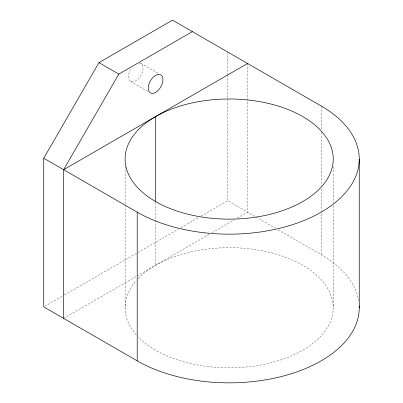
<?xml version="1.0" encoding="UTF-8"?>
<svg xmlns="http://www.w3.org/2000/svg" width="403" height="403" viewBox="0 0 403 403"><rect width="100%" height="100%" fill="white"/><g stroke="black" fill="none" stroke-linecap="round" stroke-linejoin="round"><path stroke-width="0.3" stroke-dasharray="2.02 1.51" d="M44.839 306.275L63.891 295.278M64.435 294.961L137.363 252.857M137.907 252.545L178.176 229.292M180.897 227.72L198.316 217.665M201.037 216.094L227.705 200.699L255.2 216.577M63.619 318.375L136.546 276.267M137.091 275.954L209.474 234.163M212.195 232.591L234.511 219.711M237.231 218.139L247.568 212.169L247.568 63.483M140.929 63.412L158.651 73.643M130.527 81.436L148.244 91.667M255.744 216.89L275.365 228.219M278.09 229.791L321.151 254.651A130.073 75.099 0 0 1 358.625 300.406M333.236 166.595L333.236 202.981M333.236 205.49L333.236 307.751M321.151 105.964L321.151 129.177M321.151 132.315L321.151 185.642M321.151 188.775L321.151 211.363M321.151 213.872L321.151 254.651M227.705 52.012L227.705 73.971M227.705 74.595L227.705 200.699M155.593 202.533L155.593 219.474M155.593 220.098L155.593 265.27M125.116 166.595L125.116 204.235M125.116 204.865L125.116 307.751M138.143 278.649A104.06 60.077 0 0 1 295.585 261.502A104.06 60.077 0 0 1 295.585 354.005A104.06 60.077 0 0 1 138.143 336.858M136.385 334.948A104.06 60.077 0 0 1 136.385 280.559M139.408 62.944A10.407 6.01 -60 0 1 141.524 74.308A10.407 6.01 -60 0 1 130.436 81.381A10.407 6.01 -60 0 1 131.403 68.047"/><path stroke-width="0.6" d="M43.751 158.218L98.937 62.631L172.519 20.15L321.151 105.964A130.073 75.099 0 0 1 321.151 212.169A130.073 75.099 0 0 1 137.201 212.169L43.751 158.218L43.751 306.905L137.201 360.856A130.073 75.099 0 0 0 280.412 376.78A130.073 75.099 0 0 0 359.209 305.927M63.619 318.375L63.619 169.688L118.804 74.102L192.382 31.62M63.619 169.688L247.568 63.483M98.937 62.631L118.804 74.102M359.249 159.064L359.249 307.751M155.593 116.583L155.593 201.908M137.201 212.169L137.201 360.856M155.593 201.545A104.06 60.077 0 0 0 329.689 174.615A104.06 60.077 0 0 0 202.241 101.032A104.06 60.077 0 0 0 155.593 201.545M157.497 91.002A10.407 6.01 -60 0 0 160.797 74.882A10.407 6.01 -60 0 0 148.485 85.799A10.407 6.01 -60 0 0 157.497 91.002"/></g></svg>
